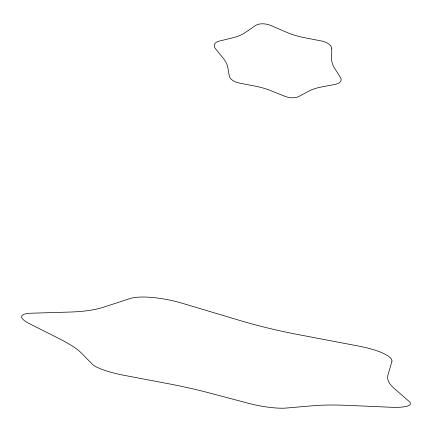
<?xml version="1.0" encoding="UTF-8"?>
<svg xmlns="http://www.w3.org/2000/svg" width="432" height="432" viewBox="0 0 432 432"><rect width="100%" height="100%" fill="white"/><g stroke="black" fill="none" stroke-linecap="round" stroke-linejoin="round"><path stroke-width="0.65" d="M331.787 48.838L331.787 48.762A12.242 6.782 8.8 0 0 321.505 40.986L303.836 37.557A52.294 30.991 9.4 0 1 286.767 32.346L270.869 25.504A12.371 6.944 11.5 0 0 255.344 25.612L245.273 32.535A50.641 28.642 14.6 0 1 232.994 37.757L219.035 41.148A11.864 6.35 13 0 0 215.563 48.778L223.182 58.19A45.641 23.204 14.4 0 1 227.81 67.495L229.376 76.286A11.243 5.724 12 0 0 239.598 83.122L255.452 86.184A42.53 20.509 11.3 0 1 270.81 90.671L284.877 96.325A11.119 5.611 9.9 0 0 298.728 96.568L308.567 91.255A44.021 21.751 7.8 0 1 320.911 87.107L335.248 84.37A11.61 6.075 8.3 0 0 340.459 77.474L334.6 68.31A48.897 26.53 6.1 0 1 331.625 58.666L331.787 48.875M391.889 361.606L387.936 375.068A169.231 37.184 6.1 0 0 394.222 388.449L409.045 401.355A34.765 7.155 8.6 0 1 390.906 407.257L348.397 405.394A120.452 21.055 8.5 0 0 313.043 405.745L286.151 408.056A30.548 5.729 10.1 0 1 249.005 403.439L210.114 393.152A108.886 18.203 11.1 0 0 167.54 383.551L124.081 375.322A31.568 6.048 11.7 0 1 92.432 364.3L81.308 352.987A134.644 24.953 13.6 0 0 60.448 339.325L29.543 323.725A37.222 8.149 12.9 0 1 31.325 313.211L69.703 312.061A191.02 48.67 15.4 0 0 103.156 307.298L130.205 298.517A42.352 10.978 11.6 0 1 182.396 303.296L239.414 320.339A211.129 67.732 8.7 0 0 298.463 334.633L358.933 346.14A41.008 10.098 8.7 0 1 391.889 361.606"/></g></svg>
